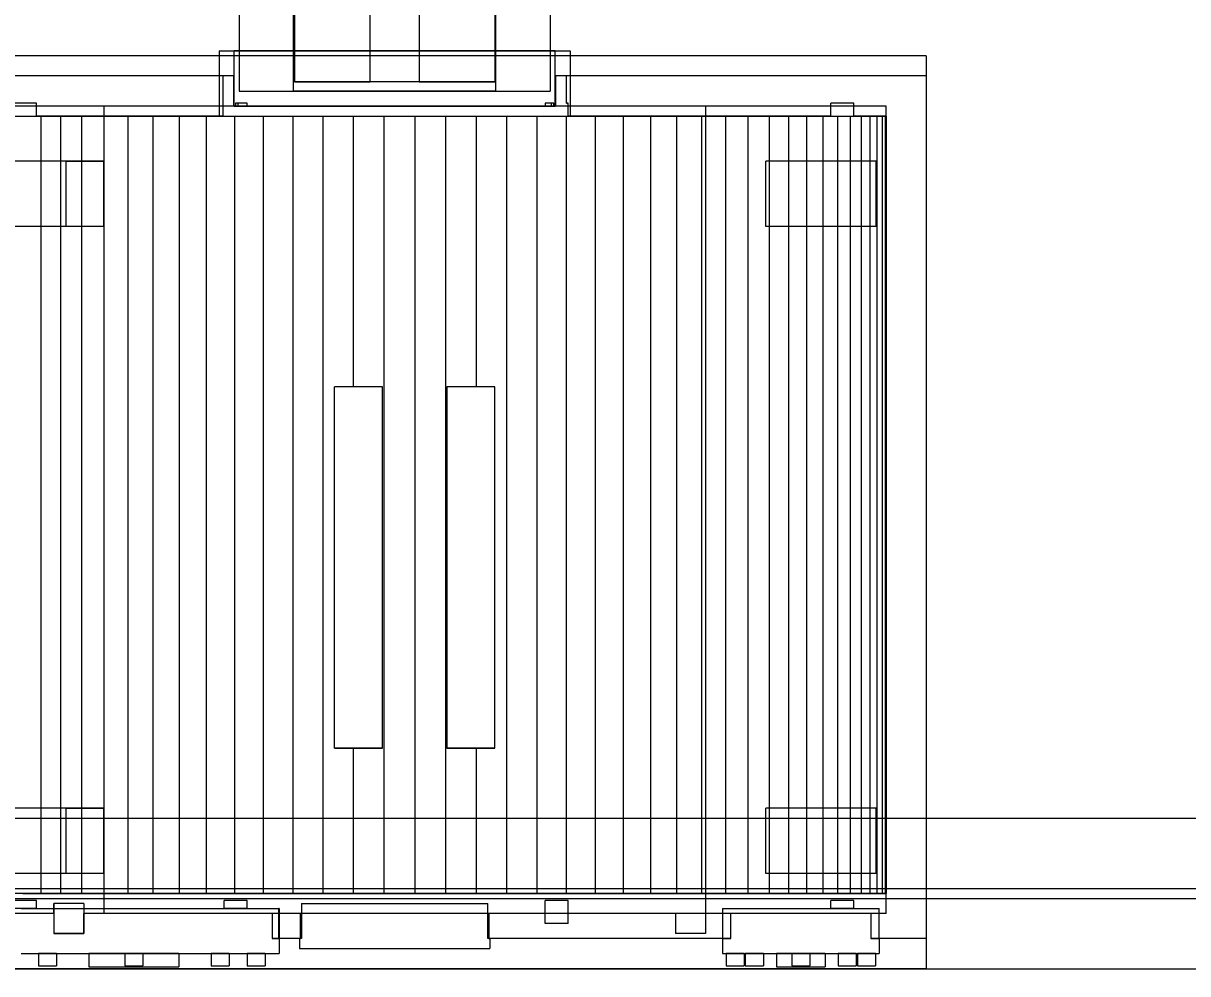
# Model space of a CAD drawing. Header units: millimetres. Extents: x -1970 to 59977, y -65068 to 6837.
# Drawn here: x 24958 to 26119, y -19485 to -18538 of the extents above; entities that cross this region are included whole.
import ezdxf

# ---------------------------------------------------------------- set-up
doc = ezdxf.new("R2010")
doc.units = ezdxf.units.MM
doc.layers.add('COTAS_O', color=1, linetype='Continuous', lineweight=0)
doc.layers.add('superior_briquetadora', color=7, linetype='Continuous', lineweight=0)
doc.dimstyles.new('R19_100', dxfattribs={"dimtxt": 250, "dimasz": 150, "dimexe": 150, "dimexo": 80, "dimgap": 100, "dimtad": 1, "dimtih": 1, "dimtoh": 1, "dimdsep": 46, "dimcen": 0.09, "dimadec": 0, "dimazin": 0, "dimtfac": 1, "dimtdec": 4, "dimtofl": 0, "dimtmove": 0, "dimatfit": 3, "dimfxl": 1, "dimtolj": 1, "dimtzin": 0, "dimarcsym": 0})

# ---------------------------------------------------------------- blocks, each defined once
blk = doc.blocks.new('*D33')
at = {"layer": 'COTAS_O', "color": 0, "lineweight": -2, "transparency": 16777216}
for p, q in [((24628.2, -19560), (24628.2, -20530)), ((26828.2, -19560), (26828.2, -20530)), ((24778.2, -20380), (26678.2, -20380))]:
    blk.add_line(p, q, dxfattribs=at)
at = {"layer": 'COTAS_O', "color": 0, "transparency": 16777216}
for points in [[(24778.2, -20355), (24778.2, -20405), (24628.2, -20380)], [(26678.2, -20355), (26678.2, -20405), (26828.2, -20380)]]:
    blk.add_solid(points, dxfattribs=at)
at = {"layer": 'Defpoints', "color": 0, "transparency": 16777216}
for p in [(24628.2, -19480), (26828.2, -19480), (26828.2, -20380)]:
    blk.add_point(p, dxfattribs=at)

msp = doc.modelspace()

# ---------------------------------------------------------------- linework, layer by layer
at = {"layer": 'superior_briquetadora'}
for p, q in [((25228.187, -18396), (25228.187, -18596)), ((25428.187, -18396), (25428.187, -18596)), ((25303.687, -18596), (25303.687, -18416)), ((25352.687, -18416), (25352.687, -18596)), ((25227.187, -18605), (25227.187, -18453)), ((25429.187, -18605), (25429.187, -18453)), ((25173.187, -18465), (25173.187, -18605)), ((25483.187, -18465), (25483.187, -18605)), ((25153.187, -18565), (25154.287, -18565)), ((25153.187, -18565), (25153.187, -18630)), ((25154.287, -18565), (25157.574, -18565)), ((25157.574, -18565), (25163.007, -18565)), ((25163.007, -18565), (25170.517, -18565)), ((25168.187, -18620), (25168.187, -18565)), ((25169.353, -18565), (25168.187, -18565)), ((25172.836, -18565), (25169.353, -18565)), ((25170.517, -18565), (25180.01, -18565)), ((25178.584, -18565), (25172.836, -18565)), ((25186.514, -18565), (25178.584, -18565)), ((25180.01, -18565), (25191.366, -18565)), ((25196.509, -18565), (25186.514, -18565)), ((25191.366, -18565), (25204.443, -18565)), ((25208.425, -18565), (25196.509, -18565)), ((25204.443, -18565), (25219.076, -18565)), ((25222.087, -18565), (25208.425, -18565)), ((25219.076, -18565), (25235.081, -18565)), ((25237.296, -18565), (25222.087, -18565)), ((25235.081, -18565), (25252.257, -18565)), ((25253.831, -18565), (25237.296, -18565)), ((25252.257, -18565), (25270.388, -18565)), ((25271.45, -18565), (25253.831, -18565)), ((25270.388, -18565), (25289.245, -18565)), ((25289.896, -18565), (25271.45, -18565)), ((25289.245, -18565), (25308.593, -18565)), ((25308.901, -18565), (25289.896, -18565)), ((25308.593, -18565), (25328.187, -18565)), ((25328.187, -18565), (25308.901, -18565)), ((25328.187, -18565), (25347.78, -18565)), ((25347.472, -18565), (25328.187, -18565)), ((25366.477, -18565), (25347.472, -18565)), ((25347.78, -18565), (25367.128, -18565)), ((25384.923, -18565), (25366.477, -18565)), ((25367.128, -18565), (25385.985, -18565)), ((25402.542, -18565), (25384.923, -18565)), ((25385.985, -18565), (25404.116, -18565)), ((25419.077, -18565), (25402.542, -18565)), ((25404.116, -18565), (25421.292, -18565)), ((25434.286, -18565), (25419.077, -18565)), ((25421.292, -18565), (25437.297, -18565)), ((25447.948, -18565), (25434.286, -18565)), ((25437.297, -18565), (25451.93, -18565)), ((25459.864, -18565), (25447.948, -18565)), ((25451.93, -18565), (25465.007, -18565)), ((25469.86, -18565), (25459.864, -18565)), ((25465.007, -18565), (25476.363, -18565)), ((25477.789, -18565), (25469.86, -18565)), ((25476.363, -18565), (25485.856, -18565)), ((25483.537, -18565), (25477.789, -18565)), ((25487.02, -18565), (25483.537, -18565)), ((25485.856, -18565), (25493.366, -18565)), ((25488.187, -18565), (25487.02, -18565)), ((25488.187, -18620), (25488.187, -18565)), ((25493.366, -18565), (25498.799, -18565)), ((25498.799, -18565), (25502.086, -18565)), ((25502.086, -18565), (25503.187, -18565)), ((25503.187, -18565), (25503.187, -18630)), ((25858.187, -18570), (24878.187, -18570)), ((25858.187, -18570), (25858.187, -19480)), ((25156.722, -18590), (24838.187, -18590)), ((25167.796, -18590), (24838.187, -18590)), ((25157.85, -18590), (25156.722, -18590)), ((25156.722, -18590), (25156.722, -18630)), ((25159.132, -18590), (25157.85, -18590)), ((25160.565, -18590), (25159.132, -18590)), ((25162.15, -18590), (25160.565, -18590)), ((25163.885, -18590), (25162.15, -18590)), ((25165.767, -18590), (25163.885, -18590)), ((25167.796, -18590), (25165.767, -18590)), ((25167.796, -18620), (25167.796, -18590)), ((25228.187, -18596), (25229.968, -18596)), ((25230.108, -18596), (25228.187, -18596)), ((25229.968, -18596), (25235.249, -18596)), ((25235.799, -18596), (25230.108, -18596)), ((25235.249, -18596), (25243.841, -18596)), ((25245.04, -18596), (25235.799, -18596)), ((25243.841, -18596), (25255.439, -18596)), ((25257.476, -18596), (25245.04, -18596)), ((25255.439, -18596), (25269.628, -18596)), ((25272.63, -18596), (25257.476, -18596)), ((25269.628, -18596), (25285.904, -18596)), ((25289.918, -18596), (25272.63, -18596)), ((25285.904, -18596), (25303.687, -18596)), ((25308.678, -18596), (25289.918, -18596)), ((25352.687, -18596), (25303.687, -18596)), ((25328.187, -18596), (25308.678, -18596)), ((25347.696, -18596), (25328.187, -18596)), ((25366.455, -18596), (25347.696, -18596)), ((25352.687, -18596), (25370.469, -18596)), ((25383.744, -18596), (25366.455, -18596)), ((25370.469, -18596), (25386.745, -18596)), ((25398.897, -18596), (25383.744, -18596)), ((25386.745, -18596), (25400.934, -18596)), ((25411.334, -18596), (25398.897, -18596)), ((25400.934, -18596), (25412.532, -18596)), ((25420.575, -18596), (25411.334, -18596)), ((25412.532, -18596), (25421.124, -18596)), ((25426.265, -18596), (25420.575, -18596)), ((25421.124, -18596), (25426.405, -18596)), ((25428.187, -18596), (25426.265, -18596)), ((25426.405, -18596), (25428.187, -18596)), ((25490.606, -18590), (25488.577, -18590)), ((25488.577, -18590), (25488.577, -18620)), ((25858.187, -18590), (25488.577, -18590)), ((25492.488, -18590), (25490.606, -18590)), ((25494.223, -18590), (25492.488, -18590)), ((25495.808, -18590), (25494.223, -18590)), ((25497.242, -18590), (25495.808, -18590)), ((25498.523, -18590), (25497.242, -18590)), ((25499.651, -18590), (25498.523, -18590)), ((25858.187, -18590), (25499.651, -18590)), ((25499.651, -18617), (25499.651, -18590)), ((25858.187, -18590), (25858.187, -19450)), ((25173.187, -18605), (25174.409, -18605)), ((25174.409, -18605), (25178.056, -18605)), ((25178.056, -18605), (25184.071, -18605)), ((25184.071, -18605), (25192.359, -18605)), ((25192.359, -18605), (25202.789, -18605)), ((25202.789, -18605), (25215.196, -18605)), ((25215.196, -18605), (25229.386, -18605)), ((25229.127, -18605), (25227.187, -18605)), ((25234.875, -18605), (25229.127, -18605)), ((25229.386, -18605), (25245.133, -18605)), ((25244.208, -18605), (25234.875, -18605)), ((25256.769, -18605), (25244.208, -18605)), ((25245.133, -18605), (25262.191, -18605)), ((25272.074, -18605), (25256.769, -18605)), ((25262.191, -18605), (25280.289, -18605)), ((25289.536, -18605), (25272.074, -18605)), ((25280.289, -18605), (25299.142, -18605)), ((25308.482, -18605), (25289.536, -18605)), ((25299.142, -18605), (25318.454, -18605)), ((25328.187, -18605), (25308.482, -18605)), ((25318.454, -18605), (25337.919, -18605)), ((25347.891, -18605), (25328.187, -18605)), ((25337.919, -18605), (25357.231, -18605)), ((25366.838, -18605), (25347.891, -18605)), ((25357.231, -18605), (25376.084, -18605)), ((25384.299, -18605), (25366.838, -18605)), ((25376.084, -18605), (25394.182, -18605)), ((25399.604, -18605), (25384.299, -18605)), ((25394.182, -18605), (25411.24, -18605)), ((25412.165, -18605), (25399.604, -18605)), ((25411.24, -18605), (25426.987, -18605)), ((25421.498, -18605), (25412.165, -18605)), ((25427.246, -18605), (25421.498, -18605)), ((25426.987, -18605), (25441.177, -18605)), ((25429.187, -18605), (25427.246, -18605)), ((25441.177, -18605), (25453.584, -18605)), ((25453.584, -18605), (25464.014, -18605)), ((25464.014, -18605), (25472.302, -18605)), ((25472.302, -18605), (25478.317, -18605)), ((25478.317, -18605), (25481.964, -18605)), ((25481.964, -18605), (25483.187, -18605)), ((25167.796, -18620), (24879.399, -18620)), ((25038.187, -18620), (24898.187, -18620)), ((24971.187, -18617), (24948.187, -18617)), ((24971.187, -18630), (24971.187, -18617)), ((25038.187, -18620), (25038.187, -18675)), ((25638.187, -18620), (25038.187, -18620)), ((25176.486, -18620), (25167.796, -18620)), ((25168.215, -18620), (25168.187, -18620)), ((25168.187, -18620), (25169.353, -18620)), ((25168.3, -18620), (25168.215, -18620)), ((25168.441, -18620), (25168.3, -18620)), ((25168.639, -18620), (25168.441, -18620)), ((25168.893, -18620), (25168.639, -18620)), ((25169.204, -18620), (25168.893, -18620)), ((25169.571, -18620), (25169.204, -18620)), ((25169.353, -18620), (25172.836, -18620)), ((25169.85, -18617), (25169.571, -18617)), ((25169.571, -18617), (25169.571, -18620)), ((25181.187, -18617), (25169.571, -18617)), ((25181.187, -18620), (25169.571, -18620)), ((25170.155, -18617), (25169.85, -18617)), ((25170.486, -18617), (25170.155, -18617)), ((25170.842, -18617), (25170.486, -18617)), ((25171.223, -18617), (25170.842, -18617)), ((25171.63, -18617), (25171.223, -18617)), ((25172.062, -18617), (25171.63, -18617)), ((25172.062, -18620), (25172.062, -18617)), ((25181.187, -18617), (25172.062, -18617)), ((25177.522, -18620), (25172.062, -18620)), ((25172.062, -18620), (25181.187, -18620)), ((25172.836, -18620), (25178.584, -18620)), ((25187.023, -18620), (25176.486, -18620)), ((25185.25, -18620), (25177.522, -18620)), ((25178.584, -18620), (25186.514, -18620)), ((25181.187, -18620), (25181.187, -18617)), ((25195.128, -18620), (25185.25, -18620)), ((25186.514, -18620), (25196.509, -18620)), ((25199.278, -18620), (25187.023, -18620)), ((25207.009, -18620), (25195.128, -18620)), ((25196.509, -18620), (25208.425, -18620)), ((25213.104, -18620), (25199.278, -18620)), ((25220.714, -18620), (25207.009, -18620)), ((25208.425, -18620), (25222.087, -18620)), ((25228.331, -18620), (25213.104, -18620)), ((25236.036, -18620), (25220.714, -18620)), ((25222.087, -18620), (25237.296, -18620)), ((25244.774, -18620), (25228.331, -18620)), ((25252.745, -18620), (25236.036, -18620)), ((25237.296, -18620), (25253.831, -18620)), ((25262.232, -18620), (25244.774, -18620)), ((25270.589, -18620), (25252.745, -18620)), ((25253.831, -18620), (25271.45, -18620)), ((25280.494, -18620), (25262.232, -18620)), ((25289.3, -18620), (25270.589, -18620)), ((25271.45, -18620), (25289.896, -18620)), ((25299.337, -18620), (25280.494, -18620)), ((25308.596, -18620), (25289.3, -18620)), ((25289.896, -18620), (25308.901, -18620)), ((25318.531, -18620), (25299.337, -18620)), ((25328.187, -18620), (25308.596, -18620)), ((25308.901, -18620), (25328.187, -18620)), ((25337.842, -18620), (25318.531, -18620)), ((25347.777, -18620), (25328.187, -18620)), ((25328.187, -18620), (25347.472, -18620)), ((25357.036, -18620), (25337.842, -18620)), ((25347.472, -18620), (25366.477, -18620)), ((25367.074, -18620), (25347.777, -18620)), ((25375.879, -18620), (25357.036, -18620)), ((25366.477, -18620), (25384.923, -18620)), ((25385.784, -18620), (25367.074, -18620)), ((25394.141, -18620), (25375.879, -18620)), ((25384.923, -18620), (25402.542, -18620)), ((25403.629, -18620), (25385.784, -18620)), ((25411.599, -18620), (25394.141, -18620)), ((25402.542, -18620), (25419.077, -18620)), ((25420.337, -18620), (25403.629, -18620)), ((25428.042, -18620), (25411.599, -18620)), ((25419.077, -18620), (25434.286, -18620)), ((25435.659, -18620), (25420.337, -18620)), ((25443.269, -18620), (25428.042, -18620)), ((25434.286, -18620), (25447.948, -18620)), ((25449.364, -18620), (25435.659, -18620)), ((25457.095, -18620), (25443.269, -18620)), ((25447.948, -18620), (25459.864, -18620)), ((25461.245, -18620), (25449.364, -18620)), ((25469.351, -18620), (25457.095, -18620)), ((25459.864, -18620), (25469.86, -18620)), ((25471.124, -18620), (25461.245, -18620)), ((25479.887, -18620), (25469.351, -18620)), ((25469.86, -18620), (25477.789, -18620)), ((25478.851, -18620), (25471.124, -18620)), ((25477.789, -18620), (25483.537, -18620)), ((25486.802, -18617), (25478.187, -18617)), ((25478.187, -18617), (25478.187, -18620)), ((25484.312, -18617), (25478.187, -18617)), ((25478.187, -18620), (25484.312, -18620)), ((25486.802, -18620), (25478.187, -18620)), ((25484.312, -18620), (25478.851, -18620)), ((25488.577, -18620), (25479.887, -18620)), ((25483.537, -18620), (25487.02, -18620)), ((25484.743, -18617), (25484.312, -18617)), ((25484.312, -18617), (25484.312, -18620)), ((25485.15, -18617), (25484.743, -18617)), ((25485.531, -18617), (25485.15, -18617)), ((25485.887, -18617), (25485.531, -18617)), ((25486.218, -18617), (25485.887, -18617)), ((25486.523, -18617), (25486.218, -18617)), ((25486.802, -18617), (25486.523, -18617)), ((25486.802, -18620), (25486.802, -18617)), ((25487.169, -18620), (25486.802, -18620)), ((25487.02, -18620), (25488.187, -18620)), ((25487.48, -18620), (25487.169, -18620)), ((25487.734, -18620), (25487.48, -18620)), ((25487.932, -18620), (25487.734, -18620)), ((25488.073, -18620), (25487.932, -18620)), ((25488.158, -18620), (25488.073, -18620)), ((25488.187, -18620), (25488.158, -18620)), ((25818.187, -18620), (25488.577, -18620)), ((25501.187, -18617), (25499.651, -18617)), ((25499.651, -18617), (25499.897, -18617)), ((25499.897, -18617), (25500.134, -18617)), ((25500.134, -18617), (25500.362, -18617)), ((25500.362, -18617), (25500.581, -18617)), ((25500.581, -18617), (25500.792, -18617)), ((25500.792, -18617), (25500.994, -18617)), ((25500.994, -18617), (25501.187, -18617)), ((25501.187, -18630), (25501.187, -18617)), ((25818.187, -18620), (25638.187, -18620)), ((25638.187, -18620), (25638.187, -19425)), ((25763.187, -18630), (25763.187, -18617)), ((25786.187, -18617), (25763.187, -18617)), ((25786.187, -18630), (25786.187, -18617)), ((25818.187, -19425), (25818.187, -18620)), ((24948.187, -18630), (24971.187, -18630)), ((24957.396, -18630), (24975.311, -18630)), ((25156.722, -18630), (24971.187, -18630)), ((24975.311, -18630), (24994.822, -18630)), ((24975.311, -18630), (24975.311, -19405)), ((24994.822, -18630), (25015.846, -18630)), ((24994.822, -18630), (24994.822, -19405)), ((25015.846, -18630), (25038.294, -18630)), ((25015.846, -18630), (25015.846, -19405)), ((25038.294, -18630), (25062.069, -18630)), ((25038.294, -18630), (25038.294, -19405)), ((25062.069, -18630), (25087.069, -18630)), ((25062.069, -18630), (25062.069, -19405)), ((25087.069, -18630), (25113.187, -18630)), ((25087.069, -18630), (25087.069, -19405)), ((25113.187, -18630), (25140.311, -18630)), ((25113.187, -18630), (25113.187, -19405)), ((25140.311, -18630), (25168.325, -18630)), ((25140.311, -18630), (25140.311, -19405)), ((25153.187, -18630), (25154.287, -18630)), ((25153.259, -18630), (25153.187, -18630)), ((25153.476, -18630), (25153.259, -18630)), ((25153.838, -18630), (25153.476, -18630)), ((25154.344, -18630), (25153.838, -18630)), ((25154.287, -18630), (25157.574, -18630)), ((25154.994, -18630), (25154.344, -18630)), ((25155.787, -18630), (25154.994, -18630)), ((25156.722, -18630), (25155.787, -18630)), ((25157.574, -18630), (25163.007, -18630)), ((25163.007, -18630), (25170.517, -18630)), ((25168.325, -18630), (25197.11, -18630)), ((25168.325, -18630), (25168.325, -19405)), ((25170.517, -18630), (25180.01, -18630)), ((25180.01, -18630), (25191.366, -18630)), ((25191.366, -18630), (25204.443, -18630)), ((25197.11, -18630), (25226.542, -18630)), ((25197.11, -18630), (25197.11, -19405)), ((25204.443, -18630), (25219.076, -18630)), ((25219.076, -18630), (25235.081, -18630)), ((25226.542, -18630), (25256.494, -18630)), ((25226.542, -18630), (25226.542, -19405)), ((25235.081, -18630), (25252.257, -18630)), ((25252.257, -18630), (25270.388, -18630)), ((25256.494, -18630), (25286.839, -18630)), ((25256.494, -18630), (25256.494, -19405)), ((25270.388, -18630), (25289.245, -18630)), ((25286.839, -18630), (25286.839, -18900)), ((25286.839, -18630), (25317.447, -18630)), ((25289.245, -18630), (25308.593, -18630)), ((25308.593, -18630), (25328.187, -18630)), ((25317.447, -18630), (25317.447, -19405)), ((25317.447, -18630), (25348.187, -18630)), ((25328.187, -18630), (25347.78, -18630)), ((25347.78, -18630), (25367.128, -18630)), ((25348.187, -18630), (25378.926, -18630)), ((25348.187, -18630), (25348.187, -19405)), ((25367.128, -18630), (25385.985, -18630)), ((25378.926, -18630), (25409.534, -18630)), ((25378.926, -18630), (25378.926, -19405)), ((25385.985, -18630), (25404.116, -18630)), ((25404.116, -18630), (25421.292, -18630)), ((25409.534, -18630), (25409.534, -18900)), ((25409.534, -18630), (25439.879, -18630)), ((25421.292, -18630), (25437.297, -18630)), ((25437.297, -18630), (25451.93, -18630)), ((25439.879, -18630), (25439.879, -19405)), ((25439.879, -18630), (25469.832, -18630)), ((25451.93, -18630), (25465.007, -18630)), ((25465.007, -18630), (25476.363, -18630)), ((25469.832, -18630), (25499.263, -18630)), ((25469.832, -18630), (25469.832, -19405)), ((25476.363, -18630), (25485.856, -18630)), ((25485.856, -18630), (25493.366, -18630)), ((25493.366, -18630), (25498.799, -18630)), ((25498.799, -18630), (25502.086, -18630)), ((25499.263, -18630), (25528.048, -18630)), ((25499.263, -18630), (25499.263, -19405)), ((25763.187, -18630), (25501.187, -18630)), ((25501.716, -18630), (25501.187, -18630)), ((25502.165, -18630), (25501.716, -18630)), ((25502.086, -18630), (25503.187, -18630)), ((25502.533, -18630), (25502.165, -18630)), ((25502.819, -18630), (25502.533, -18630)), ((25503.023, -18630), (25502.819, -18630)), ((25503.146, -18630), (25503.023, -18630)), ((25503.187, -18630), (25503.146, -18630)), ((25528.048, -18630), (25556.062, -18630)), ((25528.048, -18630), (25528.048, -19405)), ((25556.062, -18630), (25583.187, -18630)), ((25556.062, -18630), (25556.062, -19405)), ((25583.187, -18630), (25609.305, -18630)), ((25583.187, -18630), (25583.187, -19405)), ((25609.305, -18630), (25634.304, -18630)), ((25609.305, -18630), (25609.305, -19405)), ((25634.304, -18630), (25658.079, -18630)), ((25634.304, -18630), (25634.304, -19405)), ((25658.079, -18630), (25680.527, -18630)), ((25658.079, -18630), (25658.079, -19405)), ((25680.527, -18630), (25701.551, -18630)), ((25680.527, -18630), (25680.527, -19405)), ((25701.551, -18630), (25721.063, -18630)), ((25701.551, -18630), (25701.551, -19405)), ((25721.063, -18630), (25738.977, -18630)), ((25721.063, -18630), (25721.063, -19405)), ((25738.977, -18630), (25755.219, -18630)), ((25738.977, -18630), (25738.977, -19405)), ((25755.219, -18630), (25769.717, -18630)), ((25755.219, -18630), (25755.219, -19405)), ((25763.187, -18630), (25786.187, -18630)), ((25769.717, -18630), (25782.41, -18630)), ((25769.717, -18630), (25769.717, -19405)), ((25782.41, -18630), (25793.244, -18630)), ((25782.41, -18630), (25782.41, -19405)), ((25818.187, -18630), (25786.187, -18630)), ((25793.244, -18630), (25802.172, -18630)), ((25793.244, -18630), (25793.244, -19405)), ((25802.172, -18630), (25809.156, -18630)), ((25802.172, -18630), (25802.172, -19405)), ((25809.156, -18630), (25814.166, -18630)), ((25809.156, -18630), (25809.156, -19405)), ((25814.166, -18630), (25817.18, -18630)), ((25814.166, -18630), (25814.166, -19405)), ((25817.18, -18630), (25818.187, -18630)), ((25817.18, -18630), (25817.18, -19405)), ((25818.187, -18630), (25818.187, -19405)), ((25038.187, -18675), (24928.187, -18675)), ((25000.608, -18675), (24928.187, -18675)), ((25000.608, -18675), (25038.187, -18675)), ((25000.608, -18740), (25000.608, -18675)), ((25038.187, -18740), (25038.187, -18675)), ((25698.187, -18740), (25698.187, -18675)), ((25808.187, -18675), (25698.187, -18675)), ((25808.187, -18740), (25808.187, -18675)), ((25038.187, -18740), (24928.187, -18740)), ((25000.608, -18740), (24928.187, -18740)), ((25038.187, -18740), (25000.608, -18740)), ((25038.187, -18740), (25038.187, -19320)), ((25808.187, -18740), (25698.187, -18740)), ((25268.187, -19260), (25268.187, -18900)), ((25286.839, -18900), (25268.187, -18900)), ((25316.025, -18900), (25268.187, -18900)), ((25316.025, -18900), (25286.839, -18900)), ((25316.025, -19260), (25316.025, -18900)), ((25380.348, -18900), (25380.348, -19260)), ((25409.534, -18900), (25380.348, -18900)), ((25428.187, -18900), (25380.348, -18900)), ((25428.187, -18900), (25409.534, -18900)), ((25428.187, -19260), (25428.187, -18900)), ((25268.187, -19260), (25286.839, -19260)), ((25316.025, -19260), (25268.187, -19260)), ((25286.839, -19260), (25286.839, -19405)), ((25286.839, -19260), (25316.025, -19260)), ((25380.348, -19260), (25409.534, -19260)), ((25428.187, -19260), (25380.348, -19260)), ((25409.534, -19260), (25409.534, -19405)), ((25409.534, -19260), (25428.187, -19260)), ((25038.187, -19320), (24928.187, -19320)), ((25000.608, -19320), (24928.187, -19320)), ((25000.608, -19320), (25038.187, -19320)), ((25000.608, -19385), (25000.608, -19320)), ((25038.187, -19385), (25038.187, -19320)), ((25698.187, -19385), (25698.187, -19320)), ((25808.187, -19320), (25698.187, -19320)), ((25808.187, -19385), (25808.187, -19320)), ((24778.187, -19330), (26678.187, -19330)), ((25038.187, -19385), (24928.187, -19385)), ((25000.608, -19385), (24928.187, -19385)), ((25038.187, -19385), (25000.608, -19385)), ((25038.187, -19385), (25038.187, -19425)), ((25808.187, -19385), (25698.187, -19385)), ((24778.187, -19400), (26678.187, -19400)), ((24778.187, -19410), (26678.187, -19410)), ((25818.187, -19405), (24878.187, -19405)), ((24971.187, -19412), (24948.187, -19412)), ((24957.396, -19405), (24975.311, -19405)), ((24971.187, -19420), (24971.187, -19412)), ((24975.311, -19405), (24994.822, -19405)), ((24994.822, -19405), (25015.846, -19405)), ((25015.846, -19405), (25038.294, -19405)), ((25038.294, -19405), (25062.069, -19405)), ((25062.069, -19405), (25087.069, -19405)), ((25087.069, -19405), (25113.187, -19405)), ((25113.187, -19405), (25140.311, -19405)), ((25140.311, -19405), (25168.325, -19405)), ((25158.187, -19420), (25158.187, -19412)), ((25181.187, -19412), (25158.187, -19412)), ((25168.325, -19405), (25197.11, -19405)), ((25181.187, -19420), (25181.187, -19412)), ((25197.11, -19405), (25226.542, -19405)), ((25226.542, -19405), (25256.494, -19405)), ((25256.494, -19405), (25286.839, -19405)), ((25286.839, -19405), (25317.447, -19405)), ((25317.447, -19405), (25348.187, -19405)), ((25348.187, -19405), (25378.926, -19405)), ((25378.926, -19405), (25409.534, -19405)), ((25409.534, -19405), (25439.879, -19405)), ((25439.879, -19405), (25469.832, -19405)), ((25469.832, -19405), (25499.263, -19405)), ((25478.187, -19435), (25478.187, -19412)), ((25501.187, -19412), (25478.187, -19412)), ((25499.263, -19405), (25528.048, -19405)), ((25501.187, -19435), (25501.187, -19412)), ((25528.048, -19405), (25556.062, -19405)), ((25556.062, -19405), (25583.187, -19405)), ((25583.187, -19405), (25609.305, -19405)), ((25609.305, -19405), (25634.304, -19405)), ((25634.304, -19405), (25658.079, -19405)), ((25658.079, -19405), (25680.527, -19405)), ((25680.527, -19405), (25701.551, -19405)), ((25701.551, -19405), (25721.063, -19405)), ((25721.063, -19405), (25738.977, -19405)), ((25738.977, -19405), (25755.219, -19405)), ((25755.219, -19405), (25769.717, -19405)), ((25763.187, -19420), (25763.187, -19412)), ((25786.187, -19412), (25763.187, -19412)), ((25769.717, -19405), (25782.41, -19405)), ((25782.41, -19405), (25793.244, -19405)), ((25786.187, -19420), (25786.187, -19412)), ((25793.244, -19405), (25802.172, -19405)), ((25802.172, -19405), (25809.156, -19405)), ((25809.156, -19405), (25814.166, -19405)), ((25814.166, -19405), (25817.18, -19405)), ((25817.18, -19405), (25818.187, -19405)), ((24988.187, -19425), (24898.187, -19425)), ((24971.187, -19420), (24948.187, -19420)), ((24955.708, -19420), (24969.216, -19420)), ((24966.615, -19425), (24957.18, -19425)), ((24976.982, -19425), (24966.615, -19425)), ((24969.216, -19420), (24984.568, -19420)), ((24971.187, -19420), (25158.187, -19420)), ((24988.187, -19425), (24976.982, -19425)), ((24984.568, -19420), (25001.477, -19420)), ((24988.187, -19425), (24988.187, -19415)), ((24988.187, -19415), (24988.187, -19445)), ((25018.187, -19415), (24988.187, -19415)), ((24988.187, -19425), (24988.187, -19445)), ((25001.477, -19420), (25019.629, -19420)), ((25018.187, -19415), (25018.187, -19445)), ((25018.187, -19415), (25018.187, -19425)), ((25036.81, -19425), (25018.187, -19425)), ((25038.187, -19425), (25018.187, -19425)), ((25018.187, -19445), (25018.187, -19425)), ((25019.629, -19420), (25038.685, -19420)), ((25055.996, -19425), (25036.81, -19425)), ((25638.187, -19425), (25038.187, -19425)), ((25038.685, -19420), (25058.291, -19420)), ((25075.4, -19425), (25055.996, -19425)), ((25058.291, -19420), (25078.082, -19420)), ((25094.675, -19425), (25075.4, -19425)), ((25078.082, -19420), (25097.688, -19420)), ((25113.475, -19425), (25094.675, -19425)), ((25097.688, -19420), (25116.744, -19420)), ((25131.464, -19425), (25113.475, -19425)), ((25116.744, -19420), (25134.896, -19420)), ((25148.32, -19425), (25131.464, -19425)), ((25134.896, -19420), (25151.805, -19420)), ((25163.74, -19425), (25148.32, -19425)), ((25151.805, -19420), (25167.157, -19420)), ((25181.187, -19420), (25158.187, -19420)), ((25177.449, -19425), (25163.74, -19425)), ((25167.157, -19420), (25180.665, -19420)), ((25189.2, -19425), (25177.449, -19425)), ((25180.665, -19420), (25192.077, -19420)), ((25181.187, -19420), (25212.841, -19420)), ((25198.783, -19425), (25189.2, -19425)), ((25192.077, -19420), (25201.182, -19420)), ((25206.027, -19425), (25198.783, -19425)), ((25201.182, -19420), (25207.81, -19420)), ((25206.027, -19425), (25206.027, -19450)), ((25234.378, -19425), (25206.027, -19425)), ((25207.81, -19420), (25211.836, -19420)), ((25211.836, -19420), (25213.187, -19420)), ((25212.841, -19450), (25212.841, -19420)), ((25212.933, -19420), (25212.841, -19420)), ((25213.01, -19420), (25212.933, -19420)), ((25213.074, -19420), (25213.01, -19420)), ((25213.123, -19420), (25213.074, -19420)), ((25213.158, -19420), (25213.123, -19420)), ((25213.18, -19420), (25213.158, -19420)), ((25213.187, -19420), (25213.187, -19465)), ((25234.378, -19450), (25234.378, -19425)), ((25239.287, -19425), (25234.378, -19425)), ((25235.316, -19415), (25241.487, -19415)), ((25235.316, -19415), (25235.316, -19450)), ((25235.316, -19415), (25421.057, -19415)), ((25247.801, -19425), (25239.287, -19425)), ((25241.487, -19415), (25251.433, -19415)), ((25259.577, -19425), (25247.801, -19425)), ((25251.433, -19415), (25264.721, -19415)), ((25274.135, -19425), (25259.577, -19425)), ((25264.721, -19415), (25280.771, -19415)), ((25290.886, -19425), (25274.135, -19425)), ((25280.771, -19415), (25298.886, -19415)), ((25309.15, -19425), (25290.886, -19425)), ((25298.886, -19415), (25318.276, -19415)), ((25328.187, -19425), (25309.15, -19425)), ((25318.276, -19415), (25338.097, -19415)), ((25347.223, -19425), (25328.187, -19425)), ((25338.097, -19415), (25357.487, -19415)), ((25365.487, -19425), (25347.223, -19425)), ((25357.487, -19415), (25375.602, -19415)), ((25382.238, -19425), (25365.487, -19425)), ((25375.602, -19415), (25391.652, -19415)), ((25396.797, -19425), (25382.238, -19425)), ((25391.652, -19415), (25404.94, -19415)), ((25408.572, -19425), (25396.797, -19425)), ((25404.94, -19415), (25414.886, -19415)), ((25417.087, -19425), (25408.572, -19425)), ((25414.886, -19415), (25421.057, -19415)), ((25421.995, -19425), (25417.087, -19425)), ((25421.057, -19450), (25421.057, -19415)), ((25421.995, -19425), (25421.995, -19450)), ((25663.48, -19425), (25421.995, -19425)), ((25638.187, -19425), (25608.187, -19425)), ((25608.187, -19425), (25608.187, -19445)), ((25818.187, -19425), (25638.187, -19425)), ((25638.187, -19425), (25638.187, -19445)), ((25655.187, -19420), (25655.187, -19450)), ((25655.187, -19420), (25657.453, -19420)), ((25655.187, -19420), (25763.187, -19420)), ((25657.453, -19420), (25664.121, -19420)), ((25663.48, -19450), (25663.48, -19425)), ((25674.085, -19425), (25663.48, -19425)), ((25664.121, -19420), (25674.803, -19420)), ((25688.238, -19425), (25674.085, -19425)), ((25674.803, -19420), (25688.878, -19420)), ((25705.091, -19425), (25688.238, -19425)), ((25688.878, -19420), (25705.527, -19420)), ((25723.63, -19425), (25705.091, -19425)), ((25705.527, -19420), (25723.785, -19420)), ((25742.743, -19425), (25723.63, -19425)), ((25723.785, -19420), (25742.588, -19420)), ((25742.588, -19420), (25760.846, -19420)), ((25761.283, -19425), (25742.743, -19425)), ((25760.846, -19420), (25777.496, -19420)), ((25778.135, -19425), (25761.283, -19425)), ((25786.187, -19420), (25763.187, -19420)), ((25777.496, -19420), (25791.57, -19420)), ((25792.288, -19425), (25778.135, -19425)), ((25786.187, -19420), (25811.187, -19420)), ((25791.57, -19420), (25802.252, -19420)), ((25802.893, -19425), (25792.288, -19425)), ((25802.252, -19420), (25808.92, -19420)), ((25802.893, -19425), (25802.893, -19450)), ((25818.187, -19425), (25802.893, -19425)), ((25808.92, -19420), (25811.187, -19420)), ((25811.187, -19450), (25811.187, -19420)), ((25501.187, -19435), (25478.187, -19435)), ((25018.187, -19445), (24988.187, -19445)), ((24988.187, -19445), (24992.244, -19445)), ((24992.244, -19445), (24996.386, -19445)), ((24996.386, -19445), (25000.607, -19445)), ((25000.607, -19445), (25004.902, -19445)), ((25004.902, -19445), (25009.267, -19445)), ((25009.267, -19445), (25013.697, -19445)), ((25013.697, -19445), (25018.187, -19445)), ((25638.187, -19445), (25608.187, -19445)), ((25234.378, -19450), (25206.027, -19450)), ((25206.027, -19450), (25207.526, -19450)), ((25207.526, -19450), (25208.852, -19450)), ((25208.852, -19450), (25210.004, -19450)), ((25210.004, -19450), (25210.98, -19450)), ((25210.98, -19450), (25211.779, -19450)), ((25211.779, -19450), (25212.4, -19450)), ((25212.4, -19450), (25212.841, -19450)), ((25235.316, -19450), (25212.841, -19450)), ((25233.23, -19450), (25233.187, -19450)), ((25233.187, -19450), (25233.187, -19460)), ((25233.187, -19450), (25233.211, -19450)), ((25233.187, -19460), (25235.263, -19460)), ((25233.211, -19450), (25233.284, -19450)), ((25233.361, -19450), (25233.23, -19450)), ((25233.284, -19450), (25233.406, -19450)), ((25233.579, -19450), (25233.361, -19450)), ((25233.406, -19450), (25233.576, -19450)), ((25233.576, -19450), (25233.795, -19450)), ((25233.884, -19450), (25233.579, -19450)), ((25233.795, -19450), (25234.063, -19450)), ((25234.275, -19450), (25233.884, -19450)), ((25234.063, -19450), (25234.378, -19450)), ((25234.752, -19450), (25234.275, -19450)), ((25235.316, -19450), (25234.752, -19450)), ((25235.263, -19460), (25241.4, -19460)), ((25241.4, -19460), (25251.33, -19460)), ((25251.33, -19460), (25264.619, -19460)), ((25264.619, -19460), (25280.687, -19460)), ((25280.687, -19460), (25298.83, -19460)), ((25298.83, -19460), (25318.256, -19460)), ((25318.256, -19460), (25338.117, -19460)), ((25338.117, -19460), (25357.543, -19460)), ((25357.543, -19460), (25375.687, -19460)), ((25375.687, -19460), (25391.754, -19460)), ((25391.754, -19460), (25405.043, -19460)), ((25405.043, -19460), (25414.973, -19460)), ((25414.973, -19460), (25421.111, -19460)), ((25421.621, -19450), (25421.057, -19450)), ((25655.187, -19450), (25421.057, -19450)), ((25421.111, -19460), (25423.187, -19460)), ((25422.098, -19450), (25421.621, -19450)), ((25663.48, -19450), (25421.995, -19450)), ((25421.995, -19450), (25422.311, -19450)), ((25422.49, -19450), (25422.098, -19450)), ((25422.311, -19450), (25422.578, -19450)), ((25422.794, -19450), (25422.49, -19450)), ((25422.578, -19450), (25422.797, -19450)), ((25423.012, -19450), (25422.794, -19450)), ((25422.797, -19450), (25422.967, -19450)), ((25422.967, -19450), (25423.089, -19450)), ((25423.143, -19450), (25423.012, -19450)), ((25423.089, -19450), (25423.162, -19450)), ((25423.187, -19450), (25423.143, -19450)), ((25423.162, -19450), (25423.187, -19450)), ((25423.187, -19450), (25423.187, -19460)), ((25655.187, -19450), (25655.187, -19465)), ((25655.187, -19450), (25655.359, -19450)), ((25655.359, -19450), (25655.875, -19450)), ((25655.875, -19450), (25656.733, -19450)), ((25656.733, -19450), (25657.928, -19450)), ((25657.928, -19450), (25659.456, -19450)), ((25659.456, -19450), (25661.309, -19450)), ((25661.309, -19450), (25663.48, -19450)), ((25858.187, -19450), (25802.893, -19450)), ((25802.893, -19450), (25805.064, -19450)), ((25805.064, -19450), (25806.918, -19450)), ((25806.918, -19450), (25808.445, -19450)), ((25808.445, -19450), (25809.641, -19450)), ((25809.641, -19450), (25810.498, -19450)), ((25810.498, -19450), (25811.014, -19450)), ((25811.014, -19450), (25811.187, -19450)), ((25811.187, -19450), (25811.187, -19465)), ((25858.187, -19450), (25811.187, -19450)), ((24955.708, -19465), (24969.216, -19465)), ((24969.216, -19465), (24984.568, -19465)), ((24973.952, -19465), (24973.061, -19465)), ((24973.061, -19465), (24973.061, -19477)), ((24976.45, -19465), (24973.952, -19465)), ((24980.058, -19465), (24976.45, -19465)), ((24984.064, -19465), (24980.058, -19465)), ((24987.672, -19465), (24984.064, -19465)), ((24984.568, -19465), (25001.477, -19465)), ((24990.17, -19465), (24987.672, -19465)), ((24991.061, -19465), (24990.17, -19465)), ((24991.061, -19465), (24991.061, -19477)), ((25001.477, -19465), (25019.629, -19465)), ((25019.629, -19465), (25038.685, -19465)), ((25026.658, -19465), (25023.237, -19465)), ((25023.237, -19465), (25023.237, -19478)), ((25036.402, -19465), (25026.658, -19465)), ((25050.985, -19465), (25036.402, -19465)), ((25038.685, -19465), (25058.291, -19465)), ((25068.187, -19465), (25050.985, -19465)), ((25058.291, -19465), (25078.082, -19465)), ((25060.078, -19465), (25059.187, -19465)), ((25059.187, -19465), (25059.187, -19477)), ((25062.575, -19465), (25060.078, -19465)), ((25066.184, -19465), (25062.575, -19465)), ((25070.189, -19465), (25066.184, -19465)), ((25085.388, -19465), (25068.187, -19465)), ((25073.798, -19465), (25070.189, -19465)), ((25076.295, -19465), (25073.798, -19465)), ((25077.187, -19465), (25076.295, -19465)), ((25077.187, -19465), (25077.187, -19477)), ((25078.082, -19465), (25097.688, -19465)), ((25099.971, -19465), (25085.388, -19465)), ((25097.688, -19465), (25116.744, -19465)), ((25109.715, -19465), (25099.971, -19465)), ((25113.137, -19465), (25109.715, -19465)), ((25113.137, -19465), (25113.137, -19478)), ((25116.744, -19465), (25134.896, -19465)), ((25134.896, -19465), (25151.805, -19465)), ((25146.203, -19465), (25145.312, -19465)), ((25145.312, -19465), (25145.312, -19477)), ((25148.701, -19465), (25146.203, -19465)), ((25152.309, -19465), (25148.701, -19465)), ((25151.805, -19465), (25167.157, -19465)), ((25156.315, -19465), (25152.309, -19465)), ((25159.924, -19465), (25156.315, -19465)), ((25162.421, -19465), (25159.924, -19465)), ((25163.312, -19465), (25162.421, -19465)), ((25163.312, -19465), (25163.312, -19477)), ((25167.157, -19465), (25180.665, -19465)), ((25180.665, -19465), (25192.077, -19465)), ((25181.878, -19465), (25180.987, -19465)), ((25180.987, -19465), (25180.987, -19477)), ((25184.375, -19465), (25181.878, -19465)), ((25187.984, -19465), (25184.375, -19465)), ((25191.989, -19465), (25187.984, -19465)), ((25195.598, -19465), (25191.989, -19465)), ((25192.077, -19465), (25201.182, -19465)), ((25198.095, -19465), (25195.598, -19465)), ((25198.987, -19465), (25198.095, -19465)), ((25198.987, -19465), (25198.987, -19477)), ((25201.182, -19465), (25207.81, -19465)), ((25207.81, -19465), (25211.836, -19465)), ((25211.836, -19465), (25213.187, -19465)), ((25655.187, -19465), (25657.453, -19465)), ((25657.453, -19465), (25664.121, -19465)), ((25659.558, -19465), (25658.667, -19465)), ((25658.667, -19465), (25658.667, -19477)), ((25662.055, -19465), (25659.558, -19465)), ((25665.664, -19465), (25662.055, -19465)), ((25664.121, -19465), (25674.803, -19465)), ((25669.669, -19465), (25665.664, -19465)), ((25673.278, -19465), (25669.669, -19465)), ((25675.775, -19465), (25673.278, -19465)), ((25674.803, -19465), (25688.878, -19465)), ((25676.667, -19465), (25675.775, -19465)), ((25676.667, -19465), (25676.667, -19477)), ((25678.748, -19465), (25677.857, -19465)), ((25677.857, -19465), (25677.857, -19477)), ((25681.246, -19465), (25678.748, -19465)), ((25684.854, -19465), (25681.246, -19465)), ((25688.86, -19465), (25684.854, -19465)), ((25692.468, -19465), (25688.86, -19465)), ((25688.878, -19465), (25705.527, -19465)), ((25694.966, -19465), (25692.468, -19465)), ((25695.857, -19465), (25694.966, -19465)), ((25695.857, -19465), (25695.857, -19477)), ((25705.527, -19465), (25723.785, -19465)), ((25711.401, -19465), (25709.007, -19465)), ((25709.007, -19465), (25709.007, -19478)), ((25718.111, -19465), (25711.401, -19465)), ((25727.806, -19465), (25718.111, -19465)), ((25723.785, -19465), (25742.588, -19465)), ((25725.078, -19465), (25724.187, -19465)), ((25724.187, -19465), (25724.187, -19477)), ((25727.575, -19465), (25725.078, -19465)), ((25731.184, -19465), (25727.575, -19465)), ((25738.567, -19465), (25727.806, -19465)), ((25735.189, -19465), (25731.184, -19465)), ((25738.798, -19465), (25735.189, -19465)), ((25748.263, -19465), (25738.567, -19465)), ((25741.295, -19465), (25738.798, -19465)), ((25742.187, -19465), (25741.295, -19465)), ((25742.187, -19465), (25742.187, -19477)), ((25742.588, -19465), (25760.846, -19465)), ((25754.972, -19465), (25748.263, -19465)), ((25757.367, -19465), (25754.972, -19465)), ((25757.367, -19465), (25757.367, -19478)), ((25760.846, -19465), (25777.496, -19465)), ((25771.407, -19465), (25770.516, -19465)), ((25770.516, -19465), (25770.516, -19477)), ((25773.905, -19465), (25771.407, -19465)), ((25777.514, -19465), (25773.905, -19465)), ((25777.496, -19465), (25791.57, -19465)), ((25781.519, -19465), (25777.514, -19465)), ((25785.128, -19465), (25781.519, -19465)), ((25787.625, -19465), (25785.128, -19465)), ((25788.516, -19465), (25787.625, -19465)), ((25788.516, -19465), (25788.516, -19477)), ((25790.598, -19465), (25789.707, -19465)), ((25789.707, -19465), (25789.707, -19477)), ((25793.095, -19465), (25790.598, -19465)), ((25791.57, -19465), (25802.252, -19465)), ((25796.704, -19465), (25793.095, -19465)), ((25800.709, -19465), (25796.704, -19465)), ((25804.318, -19465), (25800.709, -19465)), ((25802.252, -19465), (25808.92, -19465)), ((25806.815, -19465), (25804.318, -19465)), ((25807.707, -19465), (25806.815, -19465)), ((25807.707, -19465), (25807.707, -19477)), ((25808.92, -19465), (25811.187, -19465)), ((24628.187, -19480), (26828.187, -19480)), ((24778.187, -19480), (26678.187, -19480)), ((25858.187, -19480), (24878.187, -19480)), ((24973.061, -19477), (24973.952, -19477)), ((24973.952, -19477), (24976.45, -19477)), ((24976.45, -19477), (24980.058, -19477)), ((24980.058, -19477), (24984.064, -19477)), ((24984.064, -19477), (24987.672, -19477)), ((24987.672, -19477), (24990.17, -19477)), ((24990.17, -19477), (24991.061, -19477)), ((25023.237, -19478), (25026.658, -19478)), ((25026.658, -19478), (25036.402, -19478)), ((25036.402, -19478), (25050.985, -19478)), ((25050.985, -19478), (25068.187, -19478)), ((25059.187, -19477), (25060.078, -19477)), ((25060.078, -19477), (25062.575, -19477)), ((25062.575, -19477), (25066.184, -19477)), ((25066.184, -19477), (25070.189, -19477)), ((25068.187, -19478), (25085.388, -19478)), ((25070.189, -19477), (25073.798, -19477)), ((25073.798, -19477), (25076.295, -19477)), ((25076.295, -19477), (25077.187, -19477)), ((25085.388, -19478), (25099.971, -19478)), ((25099.971, -19478), (25109.715, -19478)), ((25109.715, -19478), (25113.137, -19478)), ((25145.312, -19477), (25146.203, -19477)), ((25146.203, -19477), (25148.701, -19477)), ((25148.701, -19477), (25152.309, -19477)), ((25152.309, -19477), (25156.315, -19477)), ((25156.315, -19477), (25159.924, -19477)), ((25159.924, -19477), (25162.421, -19477)), ((25162.421, -19477), (25163.312, -19477)), ((25180.987, -19477), (25181.878, -19477)), ((25181.878, -19477), (25184.375, -19477)), ((25184.375, -19477), (25187.984, -19477)), ((25187.984, -19477), (25191.989, -19477)), ((25191.989, -19477), (25195.598, -19477)), ((25195.598, -19477), (25198.095, -19477)), ((25198.095, -19477), (25198.987, -19477)), ((25658.667, -19477), (25659.558, -19477)), ((25659.558, -19477), (25662.055, -19477)), ((25662.055, -19477), (25665.664, -19477)), ((25665.664, -19477), (25669.669, -19477)), ((25669.669, -19477), (25673.278, -19477)), ((25673.278, -19477), (25675.775, -19477)), ((25675.775, -19477), (25676.667, -19477)), ((25677.857, -19477), (25678.748, -19477)), ((25678.748, -19477), (25681.246, -19477)), ((25681.246, -19477), (25684.854, -19477)), ((25684.854, -19477), (25688.86, -19477)), ((25688.86, -19477), (25692.468, -19477)), ((25692.468, -19477), (25694.966, -19477)), ((25694.966, -19477), (25695.857, -19477)), ((25709.007, -19478), (25711.401, -19478)), ((25711.401, -19478), (25718.111, -19478)), ((25718.111, -19478), (25727.806, -19478)), ((25724.187, -19477), (25725.078, -19477)), ((25725.078, -19477), (25727.575, -19477)), ((25727.575, -19477), (25731.184, -19477)), ((25727.806, -19478), (25738.567, -19478)), ((25731.184, -19477), (25735.189, -19477)), ((25735.189, -19477), (25738.798, -19477)), ((25738.567, -19478), (25748.263, -19478)), ((25738.798, -19477), (25741.295, -19477)), ((25741.295, -19477), (25742.187, -19477)), ((25748.263, -19478), (25754.972, -19478)), ((25754.972, -19478), (25757.367, -19478)), ((25770.516, -19477), (25771.407, -19477)), ((25771.407, -19477), (25773.905, -19477)), ((25773.905, -19477), (25777.514, -19477)), ((25777.514, -19477), (25781.519, -19477)), ((25781.519, -19477), (25785.128, -19477)), ((25785.128, -19477), (25787.625, -19477)), ((25787.625, -19477), (25788.516, -19477)), ((25789.707, -19477), (25790.598, -19477)), ((25790.598, -19477), (25793.095, -19477)), ((25793.095, -19477), (25796.704, -19477)), ((25796.704, -19477), (25800.709, -19477)), ((25800.709, -19477), (25804.318, -19477)), ((25804.318, -19477), (25806.815, -19477)), ((25806.815, -19477), (25807.707, -19477))]:
    msp.add_line(p, q, dxfattribs=at)

# ---------------------------------------------------------------- dimensions: what is measured, and where the dimension line sits
at = {"layer": 'COTAS_O'}
dim = msp.add_aligned_dim(p1=(24628.187, -19480), p2=(26828.187, -19480), distance=-900, text='<> O', dimstyle='R19_100', dxfattribs=at)
dim.commit()
dim.dimension.update_dxf_attribs({"geometry": '*D33', "text_midpoint": (25728.187, -20380)})

doc.saveas('drawing.dxf')
